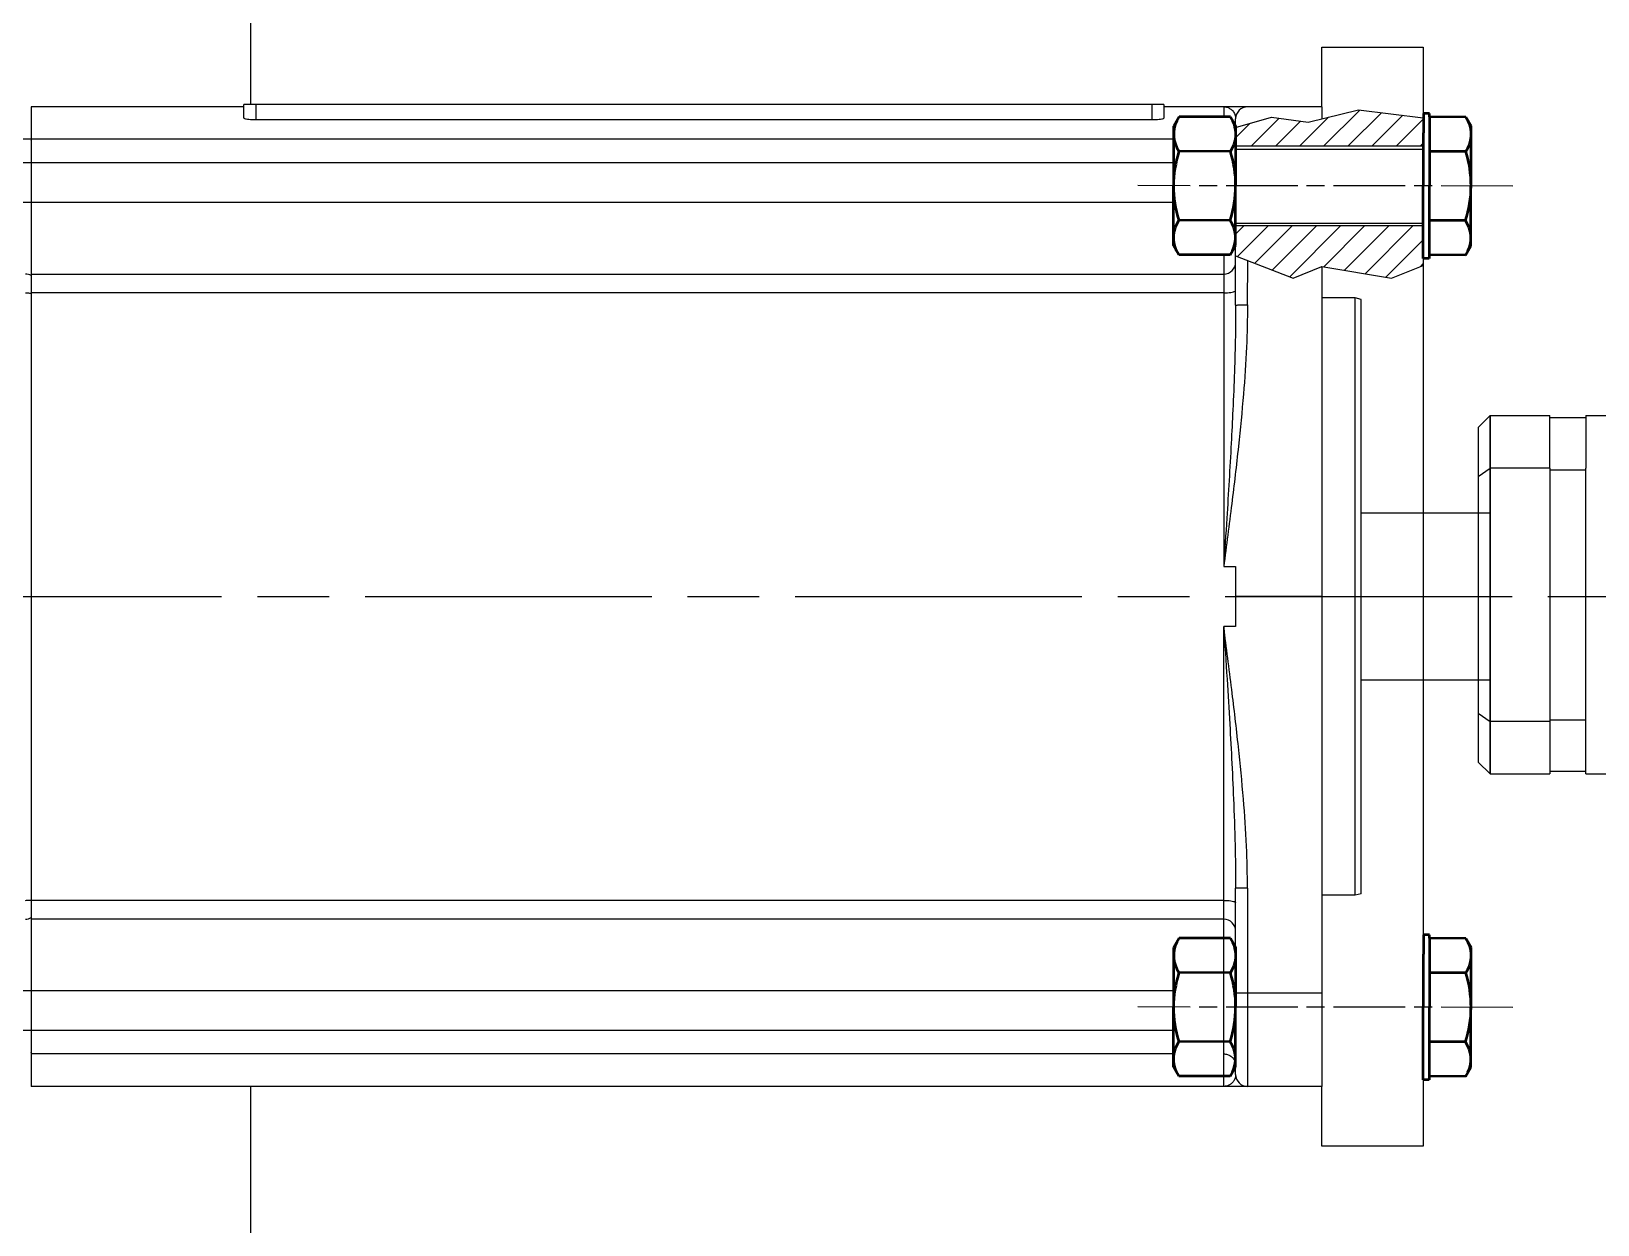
# Model space of a CAD drawing. Header units: millimetres. Extents: x 825 to 4294, y 1031 to 3282.
# Drawn here: x 1802.7 to 1933.8, y 1303.3 to 1403.2 of the extents above; entities that cross this region are included whole.
import ezdxf

# ---------------------------------------------------------------- set-up
doc = ezdxf.new("R2010")
doc.units = ezdxf.units.MM
for name, pattern in [('ACAD_ISO08W100', [36, 24, -3, 6, -3]), ('AM_ISO08W050', [18, 12, -1.5, 3, -1.5]), ('AM_ISO08W050x2', [9, 6, -0.75, 1.5, -0.75]), ('Amconstr', [9999, 9999, 0]), ('AUSGEZOGEN', [0])]:
    doc.linetypes.add(name, pattern=pattern)
for name, color, linetype, lineweight in [('AM_0N', 7, 'Continuous', 50), ('AM_7N', 4, 'AM_ISO08W050', 25), ('AM_CL', 1, 'Amconstr', 25), ('linie4fun', 6, 'Continuous', 25)]:
    doc.layers.add(name, color=color, linetype=linetype, lineweight=lineweight)
for name, color, linetype in [('HIDDEN', 7, 'Continuous'), ('osie', 221, 'ACAD_ISO08W100'), ('T3STAR', 3, 'AUSGEZOGEN'), ('THICK', 7, 'Continuous')]:
    doc.layers.add(name, color=color, linetype=linetype)

msp = doc.modelspace()

# ---------------------------------------------------------------- hatches: boundary and pattern name
at = {"layer": 'AM_CL'}
h = msp.add_hatch(dxfattribs=at)
h.set_pattern_fill('ANSI31', color=256, scale=0.45, style=0)
h.paths.add_polyline_path([(1919.20224, 1394.73352), (1919.20224, 1395.98783), (1913.77871, 1396.64733), (1909.5691, 1395.62576), (1906.50181, 1396.04639), (1903.51619, 1395.16724), (1903.51181, 1393.63352), (1919.20224, 1393.63352)])
h = msp.add_hatch(dxfattribs=at)
h.set_pattern_fill('ANSI31', color=256, scale=0.45, style=0)
h.paths.add_polyline_path([(1919.18953, 1385.83354), (1919.1904, 1386.93352), (1903.50224, 1386.93352), (1903.50224, 1384.44576), (1908.31097, 1382.57166), (1910.70224, 1383.53276), (1916.53366, 1382.57166), (1919.20224, 1383.62882), (1919.20224, 1384.20711), (1919.18953, 1384.20711)])

# ---------------------------------------------------------------- linework, layer by layer
at = {"color": 7, "linetype": 'Continuous'}
for p, q in [((1820.50224, 1396.90998), (1802.70224, 1396.90998)), ((1802.70224, 1396.90982), (1802.70224, 1314.91013)), ((1897.50224, 1397.10998), (1820.50224, 1397.10998)), ((1820.50224, 1395.96879), (1820.50224, 1397.10998)), ((1897.50224, 1397.10998), (1897.50224, 1395.96879)), ((1910.70224, 1396.90998), (1897.50224, 1396.90998)), ((1821.50224, 1395.83853), (1896.50224, 1395.83853)), ((1903.50224, 1380.30622), (1903.50224, 1395.90998)), ((1802.70224, 1382.90998), (1902.50224, 1382.90998)), ((1913.50224, 1380.90998), (1910.70224, 1380.90998)), ((1913.50224, 1330.90998), (1913.50224, 1380.90998)), ((1914.00224, 1380.776), (1913.50224, 1380.90998)), ((1914.00224, 1331.04395), (1914.00224, 1380.776)), ((1903.50224, 1358.42307), (1903.50224, 1353.39689)), ((1910.70224, 1355.90998), (1903.50224, 1355.90998)), ((1903.50224, 1315.90998), (1903.50224, 1331.51373)), ((1913.50224, 1330.90998), (1910.70224, 1330.90998)), ((1914.00224, 1331.04395), (1913.50224, 1330.90998)), ((1902.50224, 1328.90998), (1802.70224, 1328.90998)), ((1910.70224, 1314.90998), (1802.70224, 1314.90998))]:
    msp.add_line(p, q, dxfattribs=at)
at = {"color": 9, "linetype": 'Continuous'}
for p, q in [((1821.50224, 1397.10998), (1821.50224, 1395.83853)), ((1896.50224, 1395.83853), (1896.50224, 1397.10998)), ((1902.50224, 1381.33371), (1802.70224, 1381.33371)), ((1902.50224, 1358.42307), (1903.50224, 1358.42307)), ((1902.50224, 1314.90998), (1902.50224, 1353.39689)), ((1903.50224, 1353.39689), (1902.50224, 1353.39689)), ((1904.50224, 1331.49279), (1904.50224, 1314.90998)), ((1902.50224, 1330.48625), (1802.70224, 1330.48625)), ((1904.50224, 1322.74244), (1910.70224, 1322.74244))]:
    msp.add_line(p, q, dxfattribs=at)
for p, q in [((1902.50224, 1396.90998), (1902.50224, 1396.0614)), ((1910.70224, 1396.90998), (1910.70224, 1395.90075)), ((1898.31337, 1394.18587), (1798.70224, 1394.18587)), ((1797.70224, 1392.23127), (1898.30779, 1392.23127)), ((1898.2983, 1388.90998), (1797.70224, 1388.90998)), ((1902.50224, 1384.51135), (1902.50224, 1358.42307)), ((1904.50224, 1380.32717), (1904.5251, 1384.04713)), ((1910.70224, 1383.53276), (1910.70224, 1314.90998)), ((1919.20224, 1384.20711), (1919.18953, 1384.20711)), ((1914.00224, 1362.90998), (1924.80224, 1362.90998)), ((1924.80224, 1362.90998), (1924.80224, 1348.90998)), ((1924.80224, 1348.90998), (1914.00224, 1348.90998)), ((1802.70224, 1322.90998), (1797.70224, 1322.90998)), ((1898.30614, 1322.90998), (1802.70224, 1322.90998)), ((1802.70224, 1319.58869), (1797.70224, 1319.58869)), ((1898.29666, 1319.58869), (1802.70224, 1319.58869)), ((1898.29107, 1317.63409), (1802.70224, 1317.63409)), ((1919.20224, 1315.46097), (1919.18953, 1315.46097))]:
    msp.add_line(p, q)
at = {"color": 7, "linetype": 'Continuous'}
for centre, start, end in [((1904.50224, 1395.90998), 90, 179.9996474), ((1902.50224, 1383.90998), 270, 0), ((1802.20224, 1381.90998), 60, 90), ((1802.20224, 1329.90998), 270, 300), ((1902.50224, 1327.90998), 0, 90), ((1904.50224, 1315.90998), 180, 270)]:
    msp.add_arc(centre, 1, start, end, dxfattribs=at)
at = {"color": 9, "linetype": 'Continuous'}
for points in [[(1902.50224, 1396.90998), (1902.804, 1396.86262), (1903.05547, 1396.74069), (1903.25643, 1396.56287), (1903.43891, 1396.25642), (1903.50224, 1395.90998)], [(1802.64968, 1394.08258), (1802.70224, 1394.05493)], [(1802.20224, 1381.33371), (1802.37589, 1381.33049), (1802.54426, 1381.32093), (1802.70224, 1381.30532)], [(1902.50224, 1381.33371), (1902.81126, 1381.34408), (1903.09003, 1381.37417), (1903.31126, 1381.42104), (1903.4533, 1381.4801), (1903.50224, 1381.54557)], [(1904.50224, 1380.32717), (1904.41326, 1376.79259), (1904.15417, 1372.85696), (1903.73567, 1368.49453), (1903.17478, 1363.68813), (1902.50224, 1358.42307)], [(1903.50224, 1380.30622), (1903.47651, 1377.70298), (1903.39675, 1374.72933), (1903.26811, 1371.53812), (1903.12909, 1368.74576), (1902.95282, 1365.62139), (1902.76128, 1362.48548), (1902.50224, 1358.42307)], [(1903.50224, 1380.30622), (1903.55087, 1380.31267), (1903.6862, 1380.31833), (1903.90164, 1380.32297), (1904.18254, 1380.32607), (1904.50224, 1380.32717)], [(1902.50224, 1353.39689), (1902.78256, 1348.99428), (1903.00904, 1345.23545), (1903.18789, 1341.94285), (1903.34319, 1338.5354), (1903.46635, 1334.61935), (1903.50224, 1331.51373)], [(1904.50224, 1331.49279), (1904.41323, 1335.02808), (1904.15407, 1338.96421), (1903.73554, 1343.32663), (1903.17467, 1348.13273), (1902.50224, 1353.39689)], [(1904.50224, 1331.49279), (1904.19421, 1331.49381), (1903.92425, 1331.49664), (1903.7027, 1331.50115), (1903.55473, 1331.50704), (1903.50224, 1331.51373)], [(1802.20224, 1330.48625), (1802.37589, 1330.48947), (1802.54426, 1330.49903), (1802.70224, 1330.51463)], [(1902.50224, 1330.48625), (1902.81126, 1330.47588), (1903.09003, 1330.44579), (1903.31126, 1330.39892), (1903.4533, 1330.33985), (1903.50224, 1330.27439)], [(1903.50224, 1322.76338), (1903.55119, 1322.75691), (1903.69323, 1322.75107), (1903.91446, 1322.74644), (1904.19323, 1322.74346), (1904.50224, 1322.74244)], [(1802.64968, 1317.73738), (1802.70224, 1317.76502)], [(1902.50224, 1317.63409), (1902.81126, 1317.58626), (1903.09003, 1317.44744), (1903.31126, 1317.23123), (1903.4533, 1316.95879), (1903.50224, 1316.65679)], [(1903.50224, 1315.90998), (1903.45945, 1315.62397), (1903.3325, 1315.35671), (1903.16773, 1315.16675), (1902.98461, 1315.03583), (1902.76252, 1314.945), (1902.50224, 1314.90998)]]:
    msp.add_spline(points, degree=3, dxfattribs=at)
at = {"color": 7, "linetype": 'Continuous'}
for points in [[(1820.50224, 1395.96879), (1820.55204, 1395.92911), (1820.69497, 1395.89295), (1820.91611, 1395.86391), (1821.19455, 1395.84505), (1821.50224, 1395.83853)], [(1896.50224, 1395.83853), (1896.81064, 1395.84508), (1897.08888, 1395.86396), (1897.30959, 1395.89296), (1897.45237, 1395.92908), (1897.50224, 1395.96879)]]:
    msp.add_spline(points, degree=3, dxfattribs=at)
at = {"layer": 'AM_0N'}
for p, q in [((1919.71874, 1396.35707), (1919.21959, 1396.35707)), ((1919.21959, 1396.35707), (1919.21959, 1394.73349)), ((1919.71874, 1396.05707), (1919.71874, 1396.35707)), ((1898.28798, 1385.29839), (1898.31655, 1395.29835)), ((1898.7662, 1396.07207), (1898.31655, 1395.29835)), ((1903.07129, 1396.05977), (1898.7662, 1396.07207)), ((1903.07129, 1396.05977), (1903.51653, 1395.2835)), ((1903.48796, 1385.28354), (1903.51653, 1395.2835)), ((1919.71874, 1396.05707), (1919.71495, 1394.73207)), ((1922.77128, 1396.04835), (1919.71874, 1396.05707)), ((1922.77128, 1396.04835), (1923.21651, 1395.27207)), ((1923.18795, 1385.27211), (1923.21651, 1395.27207)), ((1919.21081, 1393.2835), (1919.21495, 1394.7335)), ((1919.71495, 1394.73207), (1919.68953, 1385.83211)), ((1903.06305, 1393.17228), (1898.75796, 1393.18458)), ((1919.19368, 1387.28353), (1919.21081, 1393.2835)), ((1922.76303, 1393.16161), (1919.71049, 1393.17033)), ((1903.04655, 1387.39731), (1898.74146, 1387.4096)), ((1919.18953, 1385.83354), (1919.19368, 1387.28353)), ((1922.74653, 1387.38513), (1919.69399, 1387.39385)), ((1919.18953, 1384.20711), (1919.18953, 1385.83354)), ((1919.68953, 1385.83211), (1919.68575, 1384.50711)), ((1898.73321, 1384.52212), (1898.28798, 1385.29839)), ((1903.0383, 1384.50982), (1898.73321, 1384.52212)), ((1903.0383, 1384.50982), (1903.48796, 1385.28354)), ((1922.73829, 1384.49839), (1919.68575, 1384.50711)), ((1919.68575, 1384.50711), (1919.68575, 1384.20711)), ((1922.73829, 1384.49839), (1923.18795, 1385.27211)), ((1919.68575, 1384.20711), (1919.20224, 1384.20711)), ((1898.7662, 1327.32592), (1898.31655, 1326.5522)), ((1903.07129, 1327.31363), (1898.7662, 1327.32592)), ((1903.07129, 1327.31363), (1903.51653, 1326.53735)), ((1919.71874, 1327.61092), (1919.21959, 1327.61092)), ((1919.21959, 1327.61092), (1919.21959, 1325.98734)), ((1919.71874, 1327.31092), (1919.71495, 1325.98593)), ((1919.71874, 1327.31092), (1919.71874, 1327.61092)), ((1922.77128, 1327.3022), (1919.71874, 1327.31092)), ((1922.77128, 1327.3022), (1923.21651, 1326.52593)), ((1898.28798, 1316.55225), (1898.31655, 1326.5522)), ((1903.48796, 1316.53739), (1903.51653, 1326.53735)), ((1919.21081, 1324.53736), (1919.21495, 1325.98735)), ((1919.71495, 1325.98593), (1919.68953, 1317.08596)), ((1923.18795, 1316.52597), (1923.21651, 1326.52593)), ((1903.06305, 1324.42614), (1898.75796, 1324.43844)), ((1919.19368, 1318.53738), (1919.21081, 1324.53736)), ((1922.76303, 1324.41546), (1919.71049, 1324.42418)), ((1903.04655, 1318.65116), (1898.74146, 1318.66346)), ((1919.18953, 1317.08739), (1919.19368, 1318.53738)), ((1922.74653, 1318.63899), (1919.69399, 1318.64771)), ((1898.73321, 1315.77597), (1898.28798, 1316.55225)), ((1903.0383, 1315.76367), (1903.48796, 1316.53739)), ((1919.18953, 1315.46097), (1919.18953, 1317.08739)), ((1919.68953, 1317.08596), (1919.68575, 1315.76097)), ((1922.73829, 1315.75225), (1923.18795, 1316.52597)), ((1903.0383, 1315.76367), (1898.73321, 1315.77597)), ((1919.68575, 1315.46097), (1919.20224, 1315.46097)), ((1922.73829, 1315.75225), (1919.68575, 1315.76097)), ((1919.68575, 1315.76097), (1919.68575, 1315.46097))]:
    msp.add_line(p, q, dxfattribs=at)
for centre, radius, start, end in [((1900.86758, 1394.62231), 2.55296, 154.2748147, 214.2748147), ((1900.96167, 1394.62204), 2.55296, 325.3978759, 25.3978759), ((1920.66286, 1394.61099), 2.55175, 325.3894729, 25.3894729), ((1907.84288, 1390.27112), 9.54065, 162.2193765, 197.4533141), ((1893.96163, 1390.31077), 9.54065, 342.2193765, 17.4533141), ((1913.65678, 1390.29936), 9.54549, 342.2238713, 17.4488193), ((1900.84284, 1385.95985), 2.55296, 145.3978759, 205.3978759), ((1900.93693, 1385.95958), 2.55296, 334.2748147, 34.2748147), ((1920.63812, 1385.94777), 2.55175, 334.2832177, 34.2832177), ((1900.86758, 1325.87617), 2.55296, 154.2748147, 214.2748147), ((1900.96167, 1325.8759), 2.55296, 325.3978759, 25.3978759), ((1920.66286, 1325.86484), 2.55175, 325.3894729, 25.3894729), ((1907.84288, 1321.52497), 9.54065, 162.2193765, 197.4533141), ((1893.96163, 1321.56462), 9.54065, 342.2193765, 17.4533141), ((1913.65678, 1321.55321), 9.54549, 342.2238713, 17.4488193), ((1900.84284, 1317.2137), 2.55296, 145.3978759, 205.3978759), ((1900.93693, 1317.21343), 2.55296, 334.2748147, 34.2748147), ((1920.63812, 1317.20163), 2.55175, 334.2832177, 34.2832177)]:
    msp.add_arc(centre, radius, start, end, dxfattribs=at)
at = {"layer": 'AM_7N', "linetype": 'AM_ISO08W050x2'}
for p, q in [((1926.69457, 1390.27495), (1895.30228, 1390.30694)), ((1926.69457, 1321.5288), (1895.30228, 1321.56079))]:
    msp.add_line(p, q, dxfattribs=at)
at = {"layer": 'AM_CL'}
for points in [[(1903.50224, 1395.16313), (1906.50181, 1396.04639), (1909.5691, 1395.62576), (1913.77871, 1396.64733), (1919.20224, 1395.98783)], [(1903.50224, 1384.44576), (1908.31097, 1382.57166), (1910.70224, 1383.53276), (1916.53366, 1382.57166), (1919.20224, 1383.62882)]]:
    msp.add_lwpolyline(points, dxfattribs=at)
at = {"layer": 'HIDDEN'}
for p, q in [((1924.80224, 1345.45884), (1924.80224, 1371.06544)), ((1923.80224, 1346.16594), (1924.80224, 1345.45884)), ((1929.80224, 1345.45884), (1924.80224, 1345.45884)), ((1924.80224, 1341.06544), (1924.80224, 1345.45884)), ((1929.80224, 1345.60026), (1932.80224, 1345.60026))]:
    msp.add_line(p, q, dxfattribs=at)
at = {"layer": 'linie4fun'}
for p, q in [((1821.05934, 1415.57312), (1821.05934, 1397.10998)), ((1821.05934, 1314.90998), (1821.05934, 1295.67688))]:
    msp.add_line(p, q, dxfattribs=at)
at = {"layer": 'osie'}
msp.add_line((2358.63184, 1355.8901), (1721.01311, 1355.8901), dxfattribs=at)
at = {"layer": 'T3STAR'}
for p, q in [((1910.70224, 1396.90998), (1910.70224, 1401.90998)), ((1910.70224, 1401.90998), (1919.20224, 1401.90998)), ((1919.20224, 1401.90998), (1919.20224, 1314.90998)), ((1903.51181, 1393.63352), (1919.20224, 1393.63352)), ((1919.20224, 1393.78352), (1919.20224, 1386.78352)), ((1919.20224, 1393.63352), (1919.20224, 1386.93352)), ((1903.51191, 1393.36199), (1919.20234, 1393.36199)), ((1903.50234, 1387.15979), (1919.19277, 1387.15979)), ((1919.20224, 1386.93352), (1903.50224, 1386.93352)), ((1910.70224, 1324.88644), (1910.70224, 1318.18644)), ((1919.20224, 1325.03737), (1919.20224, 1318.03737)), ((1919.20224, 1324.88737), (1919.20224, 1318.18737)), ((1919.20224, 1321.53644), (1919.20224, 1324.88644)), ((1919.20224, 1318.18644), (1919.20224, 1324.88644)), ((1910.70224, 1322.74244), (1910.70224, 1321.53644)), ((1910.70224, 1309.90998), (1910.70224, 1314.90998)), ((1919.20224, 1314.90998), (1919.20224, 1309.90998)), ((1919.20224, 1309.90998), (1910.70224, 1309.90998))]:
    msp.add_line(p, q, dxfattribs=at)
at = {"layer": 'THICK'}
for p, q in [((1924.80224, 1371.06544), (1923.80224, 1370.06544)), ((1923.80224, 1370.06544), (1923.80224, 1365.96493)), ((1924.80224, 1371.06544), (1924.80224, 1366.67204)), ((1924.80224, 1371.06544), (1929.80224, 1371.06544)), ((1929.80224, 1366.67204), (1929.80224, 1371.06544)), ((1932.80224, 1370.86544), (1929.80224, 1370.86544)), ((1932.80224, 1371.06544), (1932.80224, 1366.67204)), ((1932.80224, 1371.06544), (1934.80224, 1371.06544)), ((1923.80224, 1365.96493), (1924.80224, 1366.67204)), ((1929.80224, 1366.67204), (1924.80224, 1366.67204)), ((1924.80224, 1366.67204), (1924.80224, 1341.06544)), ((1929.80224, 1366.67204), (1929.80224, 1341.06544)), ((1929.80224, 1366.53062), (1932.80224, 1366.53062)), ((1932.80224, 1341.06544), (1932.80224, 1366.67204)), ((1923.80224, 1365.96493), (1923.80224, 1342.06544)), ((1924.80224, 1341.06544), (1923.80224, 1342.06544)), ((1932.80224, 1341.26544), (1929.80224, 1341.26544)), ((1924.80224, 1341.06544), (1929.80224, 1341.06544)), ((1932.80224, 1341.06544), (1934.80224, 1341.06544))]:
    msp.add_line(p, q, dxfattribs=at)

doc.saveas('drawing.dxf')
